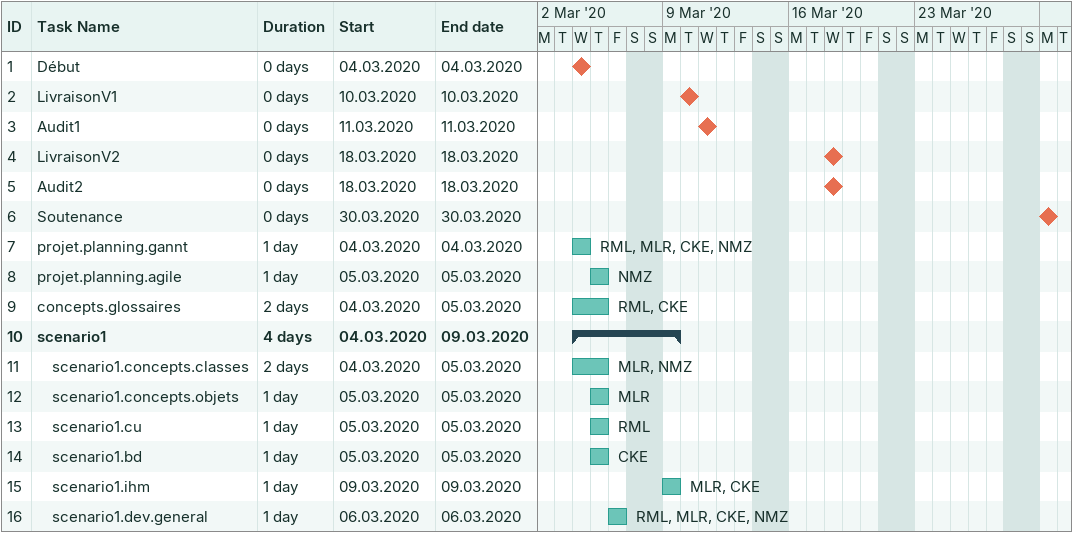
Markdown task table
| ID | Level | Task | Duration | Start | Finish | Resources |
|---|---|---|---|---|---|---|
| 1 | 1 | Début | 0d | 2020-03-04 | 2020-03-04 |  |
| 2 | 1 | LivraisonV1 | 0d | 2020-03-10 | 2020-03-10 |  |
| 3 | 1 | Audit1 | 0d | 2020-03-11 | 2020-03-11 |  |
| 4 | 1 | LivraisonV2 | 0d | 2020-03-18 | 2020-03-18 |  |
| 5 | 1 | Audit2 | 0d | 2020-03-18 | 2020-03-18 |  |
| 6 | 1 | Soutenance | 0d | 2020-03-30 | 2020-03-30 |  |
| 7 | 1 | projet.planning.gannt | 1d | 2020-03-04 | 2020-03-04 | RML, MLR, CKE, NMZ |
| 8 | 1 | projet.planning.agile | 1d | 2020-03-05 | 2020-03-05 | NMZ |
| 9 | 1 | concepts.glossaires | 2d | 2020-03-04 | 2020-03-05 | RML, CKE |
| 10 | 1 | **scenario1** | 4d | 2020-03-04 | 2020-03-09 |  |
| 11 | 2 | scenario1.concepts.classes | 2d | 2020-03-04 | 2020-03-05 | MLR, NMZ |
| 12 | 2 | scenario1.concepts.objets | 1d | 2020-03-05 | 2020-03-05 | MLR |
| 13 | 2 | scenario1.cu | 1d | 2020-03-05 | 2020-03-05 | RML |
| 14 | 2 | scenario1.bd | 1d | 2020-03-05 | 2020-03-05 | CKE |
| 15 | 2 | scenario1.ihm | 1d | 2020-03-09 | 2020-03-09 | MLR, CKE |
| 16 | 2 | scenario1.dev.general | 1d | 2020-03-06 | 2020-03-06 | RML, MLR, CKE, NMZ |
